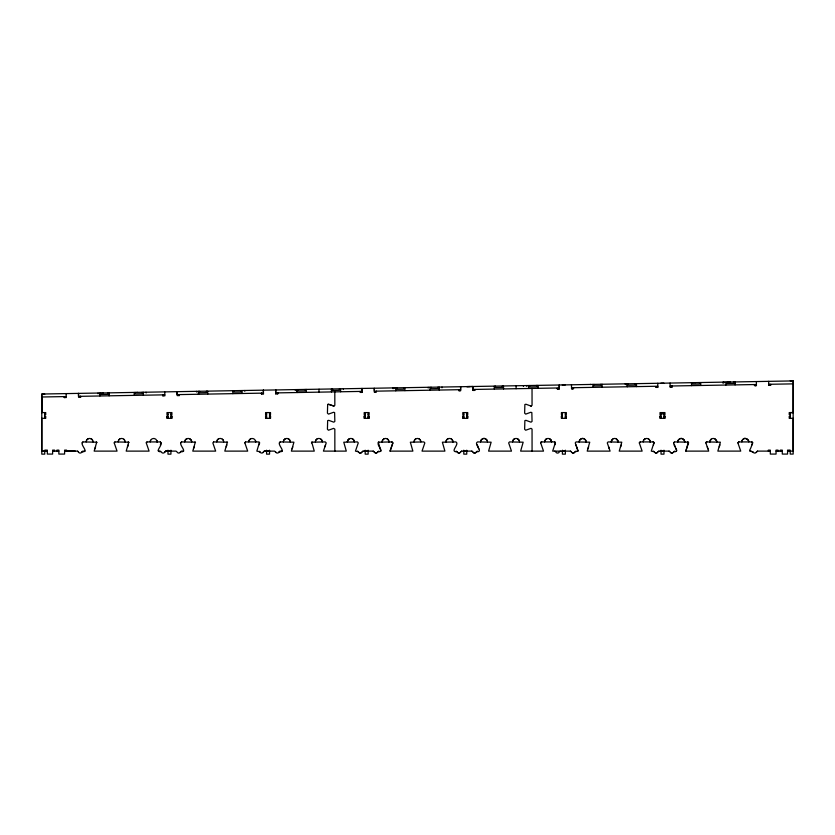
<?xml version="1.0" encoding="UTF-8"?>
<svg xmlns="http://www.w3.org/2000/svg" width="835" height="835" viewBox="0 0 835 835"><rect width="100%" height="100%" fill="white"/><g stroke="black" fill="none" stroke-linecap="round" stroke-linejoin="round"><path stroke-width="1.25" d="M44.735 451.182L41.781 451.182L41.771 418.335L45.716 418.335L45.716 416.362L44.725 416.362M44.725 414.557L45.727 414.557L45.716 412.584L41.781 412.584L41.802 396.99L66.163 396.562M790.213 414.557L789.221 414.557L789.221 412.584L793.166 412.584L793.198 380.917L41.781 394.026L41.833 396.99M41.781 412.584L41.802 396.99M160.362 444.878L161.051 442.894L160.247 441.924L147.064 441.924L146.261 442.894L149.079 451.119L126.2 451.119L128.726 442.195L115.032 441.924L114.228 442.894L117.046 451.119L94.167 451.119L96.703 442.195L83.187 441.913C78.573 443.886 90.19 452.34 82.007 451.766A1.973 1.973 0 0 1 78.292 451.766L77.352 451.119L64.598 451.119M213.645 441.924L212.841 442.894L215.66 451.119L192.781 451.119L195.306 442.195L181.79 441.913C177.187 443.886 188.793 452.34 180.61 451.766A1.973 1.973 0 0 1 176.895 451.766L175.966 451.119L165.894 451.119L164.965 451.766A1.973 1.973 0 0 1 161.238 451.766C153.379 452.038 163.754 445.243 160.424 441.976M213.645 441.924L227.339 442.195L224.813 451.119L247.682 451.119L244.864 442.894L245.678 441.924L258.85 441.924L259.664 442.894L258.965 444.878M259.497 442.362L256.836 451.119L259.852 451.766A1.973 1.973 0 0 0 263.568 451.766L264.497 451.119L274.579 451.119L275.78 452.288M357.526 451.119L358.455 451.777L355.449 451.119L358.267 442.894L357.464 441.924L343.769 442.206L346.295 451.119L323.416 451.119L326.234 442.894L325.253 441.913L311.737 442.195L314.263 451.119L291.384 451.119L293.92 442.195L280.403 441.913C275.79 443.886 287.407 452.34 279.224 451.766A1.973 1.973 0 0 1 275.508 451.766M390.133 451.119L392.951 442.894L392.147 441.924L378.307 442.195L380.844 451.119M554.795 444.878L555.484 442.894L554.68 441.924L541.497 441.924L540.694 442.894L543.512 451.119L520.633 451.119L523.169 442.195L509.465 441.924L508.661 442.894L511.479 451.119L488.6 451.119L491.137 442.195L477.62 441.913C473.017 443.907 484.592 452.173 476.441 451.766A1.962 1.962 0 0 1 472.725 451.777L471.796 451.119L461.713 451.119L460.784 451.766A1.962 1.962 0 0 1 457.079 451.777C449.032 452.194 460.106 444.011 455.889 441.913L442.373 442.206L444.909 451.119L422.03 451.119L424.848 442.894L423.856 441.913L410.34 442.195L412.876 451.119L389.997 451.119L392.815 442.894L391.824 441.913M575.931 444.878L578.06 451.119L575.054 451.777A1.973 1.973 0 0 1 571.328 451.777L570.399 451.119L552.666 451.119L555.421 442.529M653.398 444.878L654.097 442.894L653.283 441.924L640.111 441.924L639.307 442.894L642.125 451.119L619.246 451.119L621.772 442.195L608.078 441.924L607.275 442.894L610.093 451.119L587.214 451.119L589.74 442.195L576.046 441.924L575.242 442.894L578.018 450.837M752.011 444.878L752.7 442.894L751.897 441.924L738.714 441.924L737.91 442.894L740.728 451.109L717.849 451.119L720.386 442.195L706.692 441.924L705.878 442.894L708.696 451.119L685.817 451.119L688.353 442.195L674.837 441.913C670.234 443.907 681.809 452.173 673.657 451.777A1.973 1.973 0 0 1 669.941 451.777L669.012 451.119L658.93 451.119L658.001 451.777A1.973 1.973 0 0 1 654.285 451.777L651.279 451.119L654.024 442.529M685.817 451.119L688.625 442.717M753.17 452.288C747.502 449.011 749.673 453.457 752.638 442.529M114.228 442.894L114.854 441.976M244.864 442.894L245.49 441.976M279.412 442.894L280.038 441.976M311.445 442.894L312.071 441.976M347.809 440.327A3.444 3.444 0 0 0 347.423 441.913L347.663 440.64A3.455 3.455 0 0 1 348.978 439.022L349.604 438.699M446.412 440.327A3.444 3.444 0 0 0 446.026 441.913L446.276 440.64A3.455 3.455 0 0 1 447.591 439.022L448.207 438.699M540.694 442.894L540.986 442.195M579.187 441.913L579.751 440.024L581.369 438.699A3.455 3.455 0 0 1 583.905 438.699L585.523 440.024L586.087 441.913A3.444 3.444 0 0 0 582.632 438.469A3.444 3.444 0 0 0 579.187 441.913A3.455 3.455 0 0 1 579.24 441.287M613.401 438.709A3.444 3.444 0 0 0 611.22 441.913L612.493 439.231M639.307 442.894L640.288 441.913M673.845 442.894L674.294 442.07M677.79 441.913L678.354 440.024L679.972 438.699A3.455 3.455 0 0 1 682.519 438.699L684.136 440.024L684.7 441.913A3.444 3.444 0 0 0 681.235 438.469A3.444 3.444 0 0 0 677.79 441.913A3.455 3.455 0 0 1 677.853 441.287M705.878 442.894L706.17 442.195M716.472 440.64A3.444 3.444 0 0 1 716.712 441.913A3.455 3.455 0 0 0 716.67 441.287L716.482 440.64A3.455 3.455 0 0 0 712.004 438.699A3.444 3.444 0 0 0 709.823 441.913L711.096 439.231M737.91 442.894L738.902 441.903M334.856 451.119L334.835 429.106L333.582 428.386L328.468 430.234L327.424 429.253L327.654 420.642L328.698 420.329L333.812 422.176L334.835 421.424L334.626 412.584L333.582 412.281L328.468 414.129L327.424 413.148L327.654 404.537L328.698 404.223L333.812 406.071L334.835 405.319L334.804 391.876M532.031 388.432L532.052 405.319L531.029 406.071L525.914 404.223L524.871 404.537L524.641 413.148L525.685 414.129L530.809 412.281L531.843 412.584L532.052 421.424L531.029 422.176L525.914 420.329L524.871 420.642L524.641 429.253L525.685 430.234L531.029 428.345L532.052 429.106L532.072 451.119M158.274 450.837L160.31 451.119M82.216 442.717L82.822 441.976M180.819 442.717L181.612 441.924M146.271 442.717L146.887 441.976M94.908 448.844L95.597 446.861M127.63 446.861L128.329 444.878M193.511 448.844L194.211 446.861M226.243 446.861L226.932 444.878M292.125 448.844L292.814 446.861M324.846 446.861L325.546 444.878M587.944 448.844L588.644 446.861M620.676 446.861L621.365 444.878M719.279 446.861L719.979 444.878M358.465 451.777A1.962 1.962 0 0 0 362.181 451.766L363.11 451.119L373.182 451.119L374.111 451.766L373.182 451.119M374.122 451.777A1.962 1.962 0 0 0 377.827 451.766C385.916 451.996 375.447 445.347 378.787 441.976M460.784 451.777L461.713 451.119M476.441 451.777L477.37 451.119M575.044 451.777L575.983 451.119M658.001 451.777L658.93 451.119M673.657 451.777L674.586 451.119M756.333 452.288L757.543 451.109L770.308 451.119M81.726 452.288L82.644 451.161L85.013 451.119M164.683 452.288L165.601 451.161M180.339 452.288L180.976 451.297M263.286 452.288L263.933 451.297M278.942 452.288L279.579 451.297M362.181 451.766L363.11 451.119M377.827 451.766L378.756 451.119M382.493 440.327L383.975 438.845M414.379 440.327L415.277 439.231A3.413 3.413 0 0 1 415.861 438.845M480.96 440.327L482.755 438.699A3.444 3.444 0 0 1 485.292 438.699L487.097 440.327M512.993 440.327L513.88 439.231A3.413 3.413 0 0 1 514.475 438.845M742.868 439.471C745.071 436.027 749.444 441.204 748.703 441.277A3.455 3.455 0 0 1 748.755 441.903M119.739 439.022L119.447 439.231A3.444 3.444 0 0 0 118.56 440.327M218.342 439.022L218.06 439.231A3.444 3.444 0 0 0 217.163 440.327M316.956 439.022L316.663 439.231A3.444 3.444 0 0 0 315.776 440.327M706.327 442.07L706.869 441.913M550.975 440.024L551.538 441.913L551.413 440.964A3.455 3.455 0 0 0 546.821 438.699L546.205 439.022A3.455 3.455 0 0 0 544.639 441.913A3.444 3.444 0 0 1 544.879 440.64M649.588 440.024L650.152 441.913L650.016 440.964A3.455 3.455 0 0 0 645.424 438.699L644.808 439.022A3.455 3.455 0 0 0 643.242 441.913A3.444 3.444 0 0 1 643.493 440.64M541.143 442.07L541.675 441.913M88.646 438.594L88.322 438.699A3.444 3.444 0 0 0 86.527 440.327M187.249 438.594L186.936 438.699A3.413 3.413 0 0 0 186.028 439.231A3.444 3.444 0 0 0 185.14 440.327M285.862 438.594L285.539 438.699A3.444 3.444 0 0 0 283.743 440.327M531.477 405.998L530.809 406.04M328.019 404.265L334.042 406.06M360.897 452.998L359.739 452.998M376.554 452.998L375.385 452.998M459.511 452.998L458.342 452.998M475.167 452.998L473.998 452.998M560.327 451.119L559.398 451.777A1.973 1.973 0 0 1 555.672 451.777L554.743 451.119M573.77 452.998L572.612 452.998M656.727 452.998L655.558 452.998M672.384 452.998L671.215 452.998M757.543 451.119L756.614 451.777A1.973 1.973 0 0 1 752.899 451.777L749.882 451.109M469.844 386.553L466.755 386.615L472.913 386.501L472.934 387.492M360.115 391.427L360.135 392.419L362.108 392.387L362.035 388.442M460.544 386.72L460.596 389.674L374.31 391.187L374.257 388.223L374.424 392.168L376.397 392.137L376.387 391.145M657.823 387.221C656.039 388.442 655.506 385.311 655.861 387.252L657.834 387.221L657.761 383.275M756.437 385.499C754.475 387.012 754.203 383.422 754.464 385.53L756.437 385.499L756.364 381.553M768.691 381.344L768.764 385.279L770.726 384.758M102.528 392.972L103.122 392.961M136.857 392.366L137.451 392.356M142.159 392.283L142.253 393.755L135.353 393.88L135.322 392.398M146.01 392.21L146.177 392.951M196.465 391.333L196.663 392.064M233.998 390.676L233.957 392.158L240.856 392.033L240.835 390.561M319.064 389.193L318.876 392.147M516.145 385.749L516.093 388.713M523.242 385.624L523.482 386.365M562.268 384.945L565.316 384.893M590.157 384.455L590.721 384.444M600.866 384.267L600.96 385.749L594.061 385.864L594.04 384.392M625.227 383.849L625.415 384.58M635.195 383.672L635.289 385.144L628.39 385.269L628.369 383.787M660.84 383.223L663.867 383.171M692.643 382.67L692.674 384.152L699.573 384.027L699.479 382.545M694.772 382.628L695.419 382.618M723.83 382.127L723.047 382.138L723.047 383.244M727.034 382.065L726.993 383.547L733.902 383.432L733.871 381.95M727.984 382.054L728.506 382.044M729.748 382.023L730.427 382.012M164.766 394.84L78.49 396.354L78.438 393.389M275.707 392.909L361.983 391.396L361.931 388.442M472.923 389.465L559.199 387.951L559.273 388.943C557.477 390.164 556.976 387.002 557.248 388.974L559.22 388.943L559.199 384.998M571.526 387.743L657.813 386.24M670.129 386.02L756.416 384.517M768.743 384.298L793.25 383.87M64.305 397.585L64.285 396.594L64.305 397.585L66.278 397.543L66.111 393.609M80.578 397.303L80.557 396.312L80.578 397.303L78.605 397.335L78.532 393.389M162.919 395.863L162.898 394.871L162.919 395.863L164.881 395.821L164.714 391.886M179.181 395.581L179.16 394.59L179.181 395.581L177.208 395.613L177.145 391.667M261.522 394.141L261.501 393.149L261.522 394.141L263.495 394.11L263.422 390.164M571.547 388.724L573.52 388.692C573.718 386.626 573.457 389.976 571.547 388.724L571.474 384.778M670.15 387.002L672.123 386.97L672.112 385.989M768.764 385.279L770.736 385.248L770.715 384.267M459.229 390.686L460.221 390.676M361.117 392.398L362.108 392.387M374.424 392.168L375.416 392.147M790.213 380.854L793.166 380.854L793.166 454.073L790.213 454.073L790.213 450.128M44.735 394.193L41.781 394.193L41.781 454.146L44.735 454.146L44.735 450.201M793.166 412.584L790.213 412.584L790.213 418.335M661.017 413.899L663.971 413.899M167.971 414.557L166.979 414.557L166.979 412.584L171.916 412.584L171.916 414.557L170.924 414.557M266.574 414.557L265.593 414.557L265.593 412.584L270.519 412.584L270.519 414.557L269.538 414.557M365.187 414.557L364.196 414.557L364.196 412.584L369.133 412.584L369.133 414.557L368.141 414.557M463.79 414.557L462.809 414.557L462.809 412.584L467.736 412.584L467.736 414.557L466.755 414.557M562.404 414.557L561.423 414.557L561.423 412.584L566.349 412.584L566.349 414.557L565.358 414.557M661.017 414.557L660.026 414.557L660.026 412.584L664.952 412.584L664.952 414.557L663.971 414.557M166.979 416.362L167.971 416.362M170.924 416.362L171.916 416.362M265.593 416.362L266.574 416.362M269.538 416.362L270.519 416.362M364.196 416.362L365.187 416.362M368.141 416.362L369.133 416.362M462.809 416.362L463.79 416.362M466.755 416.362L467.736 416.362M561.423 416.362L562.404 416.362M565.358 416.362L566.349 416.362M660.026 416.362L661.017 416.362M663.971 416.362L664.952 416.362M790.213 416.362L789.221 416.362L789.232 418.335L793.166 418.335L793.146 451.119L787.562 451.119M166.979 417.844L167.971 417.844M170.924 417.844L171.916 417.844M265.593 417.844L266.574 417.844M269.538 417.844L270.519 417.844M364.196 417.844L365.187 417.844M368.141 417.844L369.133 417.844M462.809 417.844L463.79 417.844M466.755 417.844L467.736 417.844M561.423 417.844L562.404 417.844M565.358 417.844L566.349 417.844M660.026 417.844L661.017 417.844M663.971 417.844L664.952 417.844M41.75 451.119L47.334 451.119M52.615 451.119L58.847 451.119M776.059 451.119L782.291 451.119M75.275 451.109L66.57 451.109L66.57 450.128L64.598 450.128L64.598 454.073L58.847 454.073L58.847 450.128L56.874 450.128L56.874 451.109M170.924 451.182L165.894 451.109M269.538 451.182L264.497 451.109M365.187 451.182L368.141 451.182M463.79 451.182L466.755 451.182M562.404 451.182L565.358 451.182M661.017 451.182L663.971 451.182M181.539 451.109L183.627 451.119M280.153 451.109L282.23 451.119M751.719 441.903L752.544 442.352M687.654 441.913L688.478 442.362M653.106 441.913L653.93 442.362M554.503 441.913L555.327 442.362M669.012 451.119L669.795 451.516M653.356 451.119L654.285 451.777M570.399 451.119L571.328 451.777M471.796 451.119L472.725 451.777M456.14 451.119L457.069 451.777M128.214 441.924L128.945 442.529M77.645 451.161L78.292 451.766M227.005 441.976L227.558 442.529M194.972 441.976L195.526 442.529M96.369 441.976L96.923 442.529M714.864 438.845L716.482 440.64M648.284 438.845L648.586 439.022A3.444 3.444 0 0 1 649.369 439.753M616.251 438.845L618.057 441.287A3.455 3.455 0 0 1 618.119 441.913A3.444 3.444 0 0 0 617.879 440.64A3.455 3.455 0 0 0 613.391 438.699M549.67 438.845L549.973 439.022A3.444 3.444 0 0 1 550.756 439.753M517.648 438.845L519.12 440.327M419.034 438.845L420.516 440.327M352.454 438.845L352.756 439.022A3.444 3.444 0 0 1 353.539 439.742M259.487 451.297L260.123 452.288M388.619 440.327L387.732 439.231A3.413 3.413 0 0 0 387.137 438.845M452.372 440.024L452.935 441.913L452.873 441.287A3.361 3.361 0 0 0 452.549 440.327A3.455 3.455 0 0 0 447.904 438.834A3.444 3.444 0 0 0 446.798 439.742M353.758 440.024L354.322 441.913L354.27 441.287A3.444 3.444 0 0 0 353.915 440.316A3.455 3.455 0 0 0 349.291 438.834A3.444 3.444 0 0 0 348.185 439.742M674.565 444.93L675.233 446.861M707.266 446.861L707.965 448.844M675.933 448.844L676.621 450.837M608.663 446.861L609.352 448.844M477.328 444.878L478.716 448.844M250.375 439.022A3.465 3.465 0 0 0 249.06 440.64A3.444 3.444 0 0 0 248.809 441.913A3.444 3.444 0 0 1 249.195 440.327A3.444 3.444 0 0 1 255.458 440.64L255.719 441.913A3.444 3.444 0 0 0 255.646 441.287M156.865 440.64L157.105 441.913A3.444 3.444 0 0 0 157.043 441.287L156.865 440.64A3.444 3.444 0 0 0 150.206 441.913A3.444 3.444 0 0 1 150.592 440.327M255.468 440.64L255.719 441.913M716.67 441.287L716.722 441.913M618.057 441.287L618.119 441.913M157.043 441.287L157.105 441.913M672.102 385.989L672.123 386.97L670.15 387.002L670.087 383.067M395.748 390.811L395.654 387.858M331.411 388.974L331.464 391.928M735.05 382.67L735.092 384.883L734.998 381.929M725.845 382.086L725.897 385.05M724.018 382.117L724.028 382.858M700.669 382.524L700.763 385.488M691.516 382.691L691.568 385.645M636.447 384.392L636.479 386.605L636.395 383.651M627.242 383.808L627.294 386.772M627.2 383.808L627.231 386.031M602.066 384.246L602.16 387.21M592.913 384.413L592.965 387.367M559.22 385.989L559.231 386.97M537.834 386.114L537.876 388.327M537.782 385.373L537.834 388.327M536.654 385.394L536.686 386.866L529.776 386.991L529.755 385.509M528.628 385.53L528.68 388.494M526.802 385.561L526.812 386.302M503.453 385.968L503.547 388.933M502.326 385.989L502.357 387.471L495.458 387.586L495.426 386.114M494.257 386.135L494.351 389.089M472.954 388.473L473.038 390.446M472.871 386.501L472.986 390.446L475.011 390.415L474.99 389.423M460.638 386.72L460.711 390.665L458.739 390.696L458.728 389.715M441.997 387.043L442.007 387.784M439.252 389.308L439.22 387.096L439.231 390.049M438.051 387.116L438.072 388.588L431.173 388.713L431.152 387.231M430.025 387.252L430.077 390.206M428.188 387.283L428.198 388.024M404.892 387.69L404.944 390.644M403.722 387.711L403.743 389.193L396.844 389.308L396.823 387.837M393.859 387.889L393.87 388.619M392.878 387.899L392.888 388.64M343.383 388.766L343.394 389.507M340.565 388.818L340.617 391.772M339.438 388.839L339.469 390.31L332.57 390.436L332.539 388.953M306.236 389.413L306.33 392.366M305.109 389.434L305.14 390.916L298.241 391.03L298.21 389.559M297.135 392.533L297.083 389.569L297.083 391.792M295.256 389.601L295.266 390.342M277.679 392.867L277.69 393.859M275.748 389.945L275.821 393.89M275.654 389.945L275.717 393.89L277.794 393.859L277.773 392.867M263.328 390.164L263.38 393.118L177.093 394.631L177.041 391.667M244.78 390.488L244.791 391.229M241.962 390.54L242.056 393.494M232.767 390.696L232.861 393.65M207.633 391.135L207.727 394.089M206.506 391.156L206.527 392.638L199.628 392.753L199.607 391.271M198.532 394.256L198.48 391.291L198.49 394.256M143.349 392.262L143.401 395.216M134.195 392.419L134.247 395.373M109.093 394.339L109.114 395.811L109.02 392.857M107.892 392.878L107.924 394.36L101.025 394.475L100.993 392.993M99.918 395.978L99.866 393.014L99.866 395.237M98.039 393.045L98.05 393.786M789.534 451.119L789.534 450.128L787.562 450.128L787.562 454.073L782.291 454.073L782.291 450.128L780.318 450.128L780.318 451.109M778.032 451.109L778.032 450.128L776.059 450.128L776.059 454.073L770.308 454.073L770.308 450.128L768.336 450.128L768.336 451.109M664.952 415.872L664.952 418.335L660.026 418.335L660.026 415.872M663.971 412.584L663.971 418.335M663.971 450.201L663.971 454.146L661.017 454.146L661.017 450.201M661.017 412.584L661.017 418.335M566.349 415.872L566.349 418.335L561.423 418.335L561.423 415.872M565.358 412.584L565.358 418.335M565.358 450.201L565.358 454.146L562.404 454.146L562.404 450.201M562.404 412.584L562.404 418.335M467.736 415.872L467.736 418.335L462.809 418.335L462.809 415.872M466.755 412.584L466.755 418.335M466.755 450.201L466.755 454.146L463.79 454.146L463.79 450.201M463.79 412.584L463.79 418.335M369.133 415.872L369.133 418.335L364.196 418.335L364.196 415.872M368.141 412.584L368.141 418.335M368.141 450.201L368.141 454.146L365.187 454.146L365.187 450.201M365.187 412.584L365.187 418.335M270.519 415.872L270.519 418.335L265.593 418.335L265.593 415.872M269.538 412.584L269.538 418.335M269.538 450.201L269.538 454.146L266.574 454.146L266.574 450.201M266.574 412.584L266.574 418.335M171.916 415.872L171.916 418.335L166.979 418.335L166.979 415.872M170.924 412.584L170.924 418.335M170.924 450.201L170.924 454.146L167.971 454.146L167.971 450.201M167.971 412.584L167.971 418.335M54.588 451.109L54.588 450.128L52.615 450.128L52.615 454.073L47.334 454.073L47.334 450.128L45.361 450.128L45.361 451.119M44.735 412.584L44.735 418.335M315.39 441.913A3.455 3.455 0 0 1 318.845 438.458A3.455 3.455 0 0 1 322.289 441.913M283.357 441.913A3.455 3.455 0 0 1 286.812 438.458A3.455 3.455 0 0 1 290.256 441.913M216.776 441.913A3.455 3.455 0 0 1 220.231 438.458A3.455 3.455 0 0 1 223.686 441.913M184.744 441.913A3.455 3.455 0 0 1 188.199 438.458A3.455 3.455 0 0 1 191.653 441.913A3.476 3.476 0 0 0 191.267 440.327A3.444 3.444 0 0 0 189.462 438.699M118.173 441.913A3.455 3.455 0 0 1 121.628 438.458A3.455 3.455 0 0 1 125.073 441.913M86.141 441.913A3.455 3.455 0 0 1 89.596 438.458A3.455 3.455 0 0 1 93.04 441.913M321.005 439.231A3.444 3.444 0 0 1 321.892 440.327M288.065 438.699A3.444 3.444 0 0 1 289.86 440.327M222.392 439.231A3.444 3.444 0 0 1 223.289 440.327M123.789 439.231A3.444 3.444 0 0 1 124.676 440.327M90.848 438.699A3.444 3.444 0 0 1 92.643 440.327M512.606 441.913A3.444 3.444 0 0 1 516.051 438.458A3.444 3.444 0 0 1 519.506 441.913M480.574 441.913A3.444 3.444 0 0 1 484.029 438.458A3.444 3.444 0 0 1 487.473 441.913M451.349 439.022A3.444 3.444 0 0 1 452.152 439.742M414.003 441.913A3.444 3.444 0 0 1 417.448 438.458A3.444 3.444 0 0 1 420.892 441.913M382.106 441.913A3.455 3.455 0 0 1 385.561 438.458A3.455 3.455 0 0 1 389.006 441.913M347.423 441.913A3.455 3.455 0 0 1 347.475 441.287M354.28 441.287A3.455 3.455 0 0 1 354.343 441.903M446.026 441.913A3.455 3.455 0 0 1 446.088 441.287M452.894 441.287A3.455 3.455 0 0 1 452.946 441.903M650.089 441.287A3.455 3.455 0 0 1 650.152 441.913M644.015 439.742A3.444 3.444 0 0 1 645.424 438.709M551.486 441.287A3.455 3.455 0 0 1 551.538 441.913M545.401 439.742A3.444 3.444 0 0 1 546.821 438.709M611.22 441.913A3.455 3.455 0 0 1 611.272 441.287M586.034 441.287A3.455 3.455 0 0 1 586.087 441.913M709.823 441.913A3.455 3.455 0 0 1 709.886 441.287M684.637 441.287A3.455 3.455 0 0 1 684.7 441.913M742.419 440.014A3.413 3.413 0 0 0 741.991 440.953L741.856 441.903A3.455 3.455 0 0 1 743.129 439.231L743.421 439.022A3.413 3.413 0 0 1 744.34 438.615L744.684 438.521A3.413 3.413 0 0 1 745.895 438.542L747.189 439.022A3.413 3.413 0 0 1 748.63 441.277M381.971 441.913A3.444 3.444 0 0 1 382.023 441.277M388.807 441.277A3.444 3.444 0 0 1 388.87 441.913"/></g></svg>
